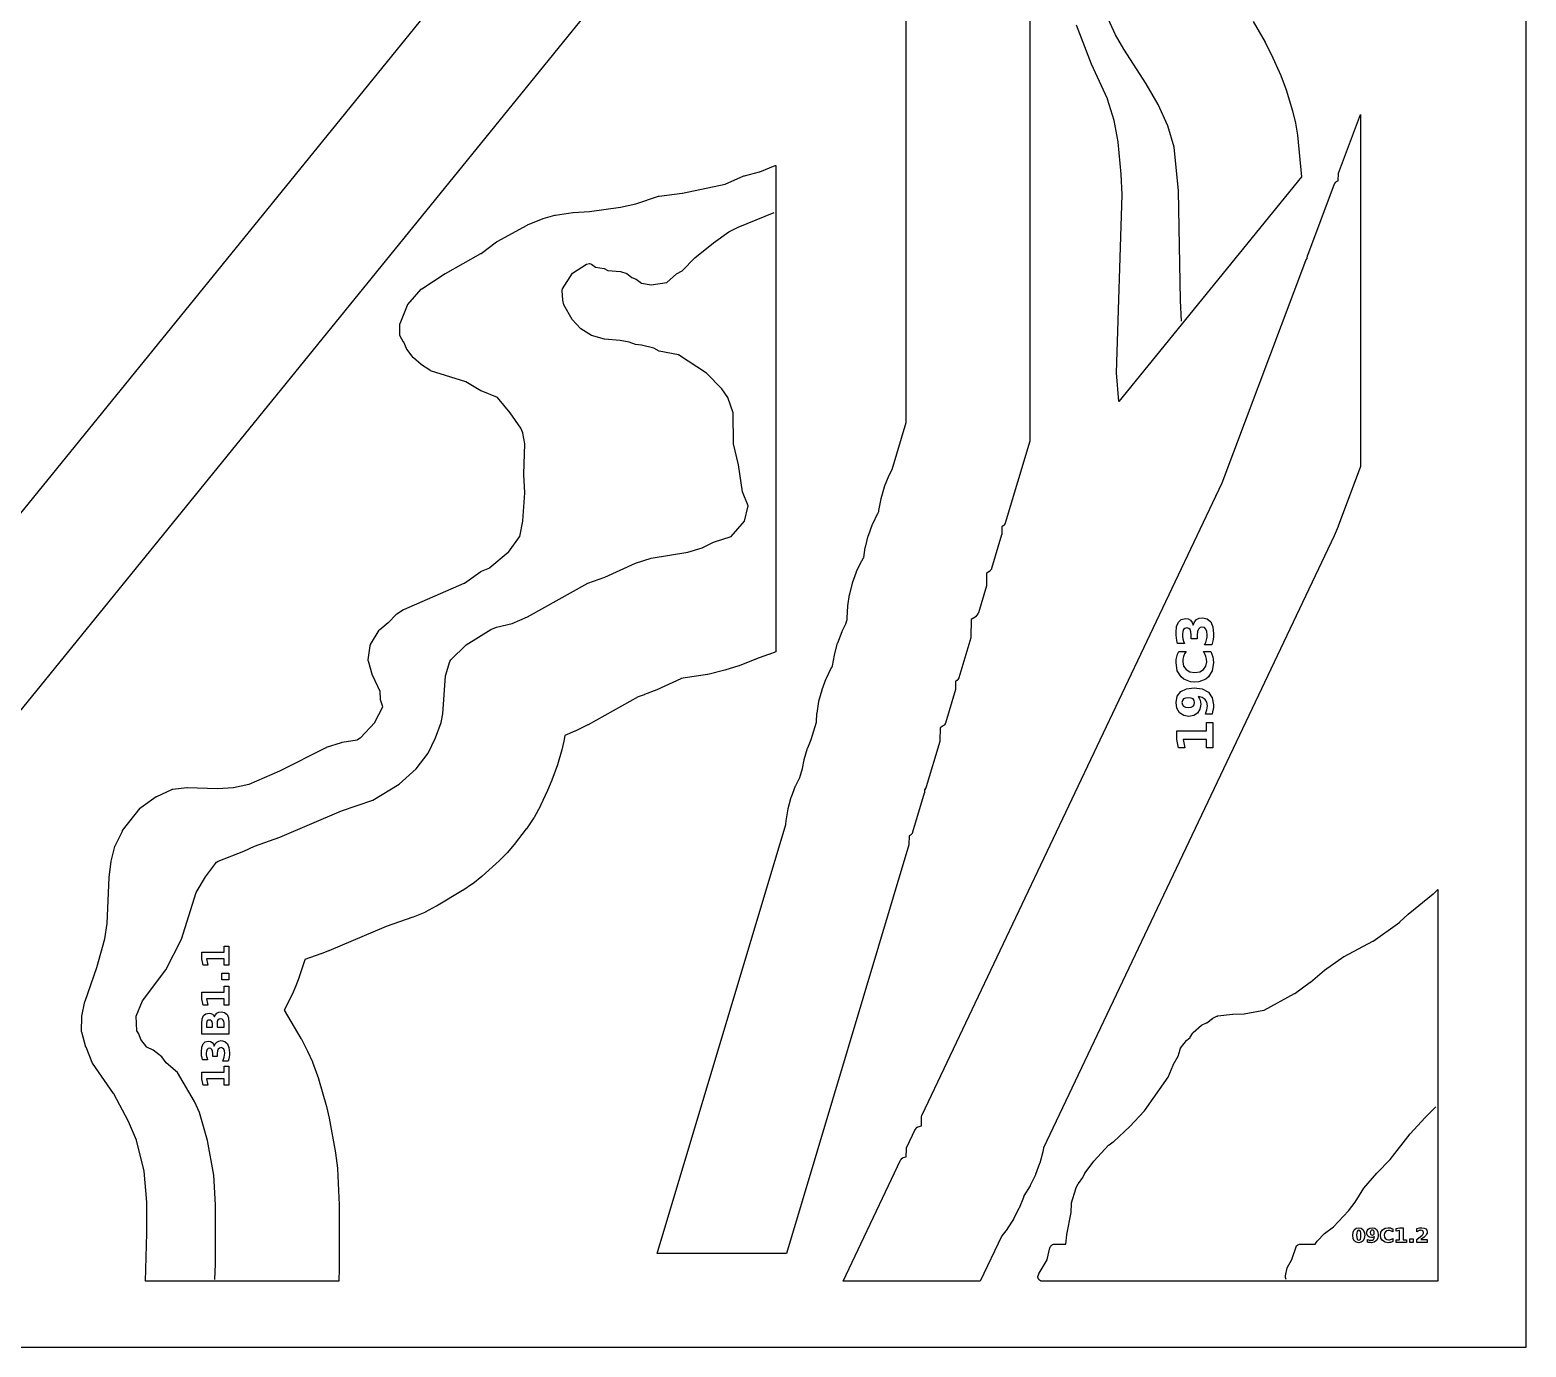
# Model space of a CAD drawing. Header units: millimetres. Extents: x 0 to 841, y 0 to 594.
# Drawn here: x 599.3 to 841, y 0 to 212.8 of the extents above; entities that cross this region are included whole.
import ezdxf

# ---------------------------------------------------------------- set-up
doc = ezdxf.new("R2010")
doc.units = ezdxf.units.MM
for name, color, linetype in [('CUT', 1, 'Continuous'), ('ENGRAVE', 5, 'Continuous'), ('SHEET_EDGE_DO_NOT_CUT', 8, 'Continuous')]:
    doc.layers.add(name, color=color, linetype=linetype)

msp = doc.modelspace()

# ---------------------------------------------------------------- linework, layer by layer
at = {"layer": 'CUT'}
for points in [[(760.84, 321.08), (760.83, 146.49), (760.83, 146.44), (760.82, 146.39), (760.81, 146.35), (756.84, 133.09), (756.83, 133.05), (756.81, 133.01), (756.79, 132.97), (756.69, 132.81), (756.66, 132.77), (756.63, 132.73), (756.6, 132.7), (756.56, 132.67), (756.52, 132.64), (756.33, 132.53), (756.32, 132.52), (756.32, 132.51), (756.29, 131.31), (756.28, 131.26), (756.28, 131.22), (756.27, 131.18), (754.65, 125.77), (754.63, 125.73), (754.61, 125.68), (754.58, 125.63), (754.44, 125.42), (754.41, 125.38), (754.38, 125.35), (754.34, 125.32), (754.3, 125.29), (754.26, 125.26), (753.86, 125.04), (753.85, 125.04), (753.85, 125.03), (753.84, 123.13), (753.83, 123.08), (753.83, 123.04), (753.81, 122.99), (752.51, 118.63), (752.5, 118.58), (752.48, 118.54), (752.45, 118.5), (752.43, 118.46), (752.1, 118.04), (752.07, 118.01), (752.04, 117.98), (752.01, 117.95), (751.97, 117.92), (751.36, 117.55), (751.35, 117.54), (751.35, 117.53), (751.32, 114.7), (751.31, 114.65), (751.31, 114.61), (751.29, 114.56), (749.36, 108.12), (749.35, 108.08), (749.33, 108.04), (749.31, 108), (749.21, 107.83), (749.18, 107.79), (749.15, 107.76), (749.12, 107.72), (749.08, 107.69), (749.04, 107.67), (748.86, 107.55), (748.85, 107.55), (748.84, 107.53), (748.81, 106.34), (748.81, 106.29), (748.8, 106.25), (748.79, 106.21), (747.18, 100.81), (747.16, 100.77), (747.14, 100.73), (747.12, 100.69), (747.02, 100.52), (746.99, 100.48), (746.96, 100.44), (746.93, 100.41), (746.89, 100.38), (746.85, 100.35), (746.35, 100.05), (746.34, 100.05), (746.34, 100.04), (746.31, 97.97), (746.3, 97.93), (746.3, 97.88), (746.29, 97.84), (744.08, 90.48), (744.07, 90.44), (744.05, 90.39), (744.02, 90.35), (743.84, 90.07), (743.83, 90.06), (743.83, 90.05), (743.8, 89.59), (743.8, 89.54), (743.78, 89.48), (741.89, 83.16), (741.88, 83.11), (741.86, 83.08), (741.84, 83.04), (741.74, 82.87), (741.71, 82.83), (741.68, 82.8), (741.65, 82.76), (741.61, 82.73), (741.57, 82.7), (741.34, 82.57), (741.33, 82.56), (741.33, 82.55), (741.3, 81.25), (741.3, 81.2), (741.29, 81.16), (741.28, 81.11), (721.52, 15.12), (700.64, 15.12), (721.4, 84.44), (721.4, 84.45), (721.4, 84.47), (721.44, 84.98), (721.45, 85.03), (721.77, 86.93), (721.78, 86.98), (722.29, 88.83), (722.31, 88.88), (722.99, 90.67), (723.01, 90.72), (723.66, 92), (723.66, 92.01), (723.67, 92.02), (724.1, 93.46), (724.1, 93.48), (724.38, 94.87), (724.39, 94.92), (724.93, 96.73), (724.95, 96.78), (725.49, 98.12), (725.5, 98.15), (726.34, 100.95), (726.34, 100.96), (726.35, 100.98), (726.43, 102.33), (726.44, 102.38), (726.75, 104.26), (726.76, 104.31), (727.25, 106.15), (727.26, 106.2), (727.93, 107.99), (727.95, 108.03), (728.79, 109.75), (728.82, 109.79), (728.96, 110.03), (728.97, 110.04), (728.97, 110.05), (729.26, 111.78), (729.27, 111.83), (729.77, 113.72), (729.79, 113.77), (730.49, 115.6), (730.51, 115.65), (731.09, 116.82), (731.09, 116.83), (731.1, 116.84), (731.31, 117.54), (731.31, 117.55), (731.31, 117.56), (731.31, 117.79), (731.32, 117.82), (731.42, 119.68), (731.43, 119.73), (731.71, 121.57), (731.72, 121.62), (732.18, 123.42), (732.2, 123.46), (732.83, 125.21), (732.84, 125.26), (733.64, 126.94), (733.66, 126.98), (733.97, 127.51), (733.98, 127.52), (733.98, 127.53), (734.24, 129.15), (734.25, 129.2), (734.73, 131.07), (734.75, 131.12), (735.42, 132.93), (735.44, 132.98), (736.29, 134.71), (736.31, 134.76), (736.43, 134.95), (736.44, 134.96), (736.44, 134.97), (736.45, 135.06), (736.45, 135.11), (736.8, 137.03), (736.81, 137.08), (737.34, 138.96), (737.36, 139.01), (738.08, 140.82), (738.1, 140.87), (738.56, 141.76), (738.56, 141.77), (738.57, 141.78), (740.82, 149.33), (740.83, 149.34), (740.83, 149.36), (740.84, 307.74)], [(717.57, 250.49), (568.72, 67.19), (553.19, 79.8), (692.61, 251.49)], [(796.9, 214.11), (798.84, 210.78), (798.85, 210.76), (799.83, 208.85), (799.84, 208.83), (801.36, 205.42), (801.37, 205.39), (802.23, 203.1), (802.24, 203.07), (803.27, 199.67), (803.28, 199.65), (803.75, 197.76), (803.76, 197.71), (804.05, 195.79), (804.05, 195.76), (804.71, 189.03), (775.19, 152.75), (774.83, 157.35), (774.83, 157.35), (774.83, 157.4), (775.72, 186.12), (775.72, 186.14), (775.59, 189.47), (775.59, 189.49), (775.1, 194.65), (775.09, 194.68), (774.46, 198.13), (774.45, 198.16), (773.4, 201.57), (773.39, 201.61), (770.8, 207.21), (770.79, 207.24), (768.36, 213.55)]]:
    msp.add_lwpolyline(points, dxfattribs=at)
for points in [[(739.94, 30.19), (739.97, 30.23), (739.99, 30.27), (740.03, 30.31), (740.17, 30.47), (740.2, 30.51), (740.24, 30.54), (740.28, 30.56), (740.32, 30.58), (740.36, 30.6), (740.4, 30.62), (740.81, 30.74), (740.83, 30.74), (740.83, 30.75), (740.89, 32.08), (740.9, 32.13), (740.91, 32.18), (740.92, 32.23), (740.94, 32.27), (742.29, 35.13), (742.32, 35.18), (742.35, 35.22), (742.39, 35.27), (742.58, 35.47), (742.62, 35.5), (742.66, 35.53), (742.7, 35.56), (742.75, 35.58), (742.8, 35.59), (743.29, 35.74), (743.3, 35.74), (743.3, 35.75), (743.32, 37.09), (743.32, 37.14), (743.33, 37.19), (743.38, 37.4), (743.4, 37.45), (743.42, 37.5), (791.91, 139.61), (791.91, 139.63), (805.4, 175.5), (805.41, 175.54), (805.43, 175.58), (805.46, 175.62), (805.64, 175.87), (805.65, 175.88), (805.65, 175.89), (805.69, 176.25), (805.7, 176.31), (805.72, 176.37), (810.05, 187.88), (810.07, 187.93), (810.1, 187.98), (810.19, 188.12), (810.22, 188.16), (810.26, 188.2), (810.3, 188.23), (810.34, 188.26), (810.38, 188.28), (810.61, 188.4), (810.62, 188.41), (810.62, 188.42), (810.68, 189.51), (810.69, 189.56), (810.7, 189.61), (810.71, 189.65), (814.26, 199.08), (814.26, 142.22), (810.63, 132.59), (810.63, 132.57), (809.98, 131.05), (809.97, 131.03), (763.02, 32.16), (763.01, 32.14), (763.01, 32.13), (762.92, 31.59), (762.91, 31.54), (762.43, 29.7), (762.41, 29.65), (761.75, 27.86), (761.73, 27.82), (760.9, 26.1), (760.87, 26.06), (759.88, 24.43), (759.86, 24.4), (759.86, 24.4), (759.84, 24.38), (759.84, 24.37), (759.79, 24.21), (759.78, 24.17), (759.08, 22.43), (759.06, 22.38), (758.21, 20.72), (758.18, 20.68), (757.17, 19.1), (757.14, 19.06), (756.29, 17.98), (756.28, 17.97), (756.28, 17.96), (752.79, 10.62), (730.65, 10.62), (739.94, 30.19)], [(618.19, 18.41), (618.19, 18.42), (618.16, 23.41), (618.15, 23.43), (617.71, 28.4), (617.71, 28.41), (617.71, 28.42), (616.49, 33.4), (616.49, 33.41), (616.49, 33.42), (615.21, 36.42), (615.2, 36.44), (612.81, 40.91), (612.79, 40.94), (609.38, 45.86), (609.35, 45.91), (609.33, 45.96), (608.34, 48.42), (608.33, 48.47), (607.64, 50.88), (607.63, 50.92), (607.63, 50.97), (607.63, 51.02), (607.65, 53.36), (607.65, 53.41), (607.66, 53.46), (608.17, 55.83), (608.18, 55.89), (610.1, 61.33), (610.1, 61.34), (611.38, 65.92), (611.38, 65.95), (611.74, 68.41), (611.74, 68.44), (612.09, 75.86), (612.1, 75.9), (612.42, 78.42), (612.43, 78.48), (613.01, 80.86), (613.02, 80.91), (613.04, 80.95), (614.21, 83.36), (614.23, 83.4), (614.26, 83.45), (617.1, 87.06), (617.13, 87.1), (617.17, 87.13), (617.2, 87.16), (619.69, 88.92), (619.72, 88.94), (619.76, 88.96), (622.22, 90.09), (622.27, 90.11), (622.32, 90.13), (622.37, 90.13), (624.63, 90.4), (624.7, 90.4), (629.64, 90.25), (629.66, 90.25), (632.14, 90.4), (632.15, 90.4), (632.16, 90.4), (634.65, 90.95), (634.67, 90.95), (634.68, 90.95), (639.67, 93.07), (639.68, 93.08), (647.13, 96.85), (647.17, 96.86), (647.2, 96.88), (649.63, 97.67), (649.7, 97.69), (652.15, 98.11), (652.17, 98.11), (652.18, 98.12), (652.65, 98.4), (652.66, 98.41), (652.67, 98.42), (654.98, 100.9), (654.99, 100.91), (654.99, 100.92), (656.27, 103.4), (656.28, 103.41), (656.27, 103.42), (655.94, 104.57), (655.93, 104.62), (655.92, 104.68), (655.86, 105.9), (655.86, 105.91), (655.85, 105.92), (654.68, 108.43), (654.66, 108.46), (654.65, 108.5), (653.96, 110.81), (653.94, 110.86), (653.94, 110.91), (653.93, 110.96), (653.94, 111.02), (654.23, 113.3), (654.24, 113.35), (654.26, 113.4), (654.28, 113.45), (654.3, 113.49), (655.71, 115.8), (655.75, 115.84), (655.78, 115.88), (655.82, 115.92), (657.17, 117.02), (657.19, 117.04), (658.46, 118.36), (658.5, 118.4), (658.55, 118.44), (659.63, 119.14), (659.67, 119.16), (659.7, 119.17), (669.46, 123.4), (669.47, 123.4), (669.49, 123.41), (672.12, 125.27), (672.17, 125.3), (672.22, 125.32), (673.58, 125.9), (673.6, 125.91), (673.6, 125.92), (676.57, 128.4), (676.58, 128.41), (676.59, 128.42), (678.4, 130.9), (678.41, 130.91), (678.41, 130.92), (678.91, 133.42), (678.92, 133.45), (679.26, 137.99), (679.26, 138.03), (679.06, 140.92), (679.06, 140.98), (679.24, 145.89), (679.24, 145.91), (679.24, 145.92), (678.9, 147.65), (678.9, 147.67), (678.9, 147.68), (678.6, 148.41), (678.59, 148.43), (678.58, 148.44), (676.88, 150.89), (676.87, 150.9), (674.84, 153.4), (674.83, 153.41), (674.82, 153.41), (672.2, 154.46), (672.17, 154.47), (672.13, 154.49), (669.73, 155.9), (669.72, 155.91), (669.7, 155.91), (664.01, 157.72), (663.97, 157.73), (663.93, 157.75), (663.89, 157.78), (662.54, 158.66), (662.48, 158.7), (661.24, 159.79), (661.2, 159.83), (661.17, 159.87), (660.17, 161.21), (660.14, 161.25), (660.11, 161.31), (659.67, 162.32), (659.66, 162.35), (659.09, 163.3), (659.07, 163.34), (659.05, 163.38), (659.04, 163.42), (659.03, 163.47), (659.02, 163.51), (659.02, 163.56), (659.03, 165.16), (659.04, 165.21), (659.04, 165.26), (659.05, 165.31), (659.07, 165.35), (660.27, 168.29), (660.29, 168.34), (660.32, 168.39), (660.35, 168.43), (662.48, 170.87), (662.51, 170.91), (662.55, 170.94), (662.59, 170.96), (666.37, 173.41), (666.4, 173.43), (672.13, 176.65), (672.16, 176.66), (674.68, 178.54), (674.74, 178.58), (679.6, 181.25), (679.65, 181.27), (682.18, 182.28), (682.22, 182.29), (684.11, 182.83), (684.17, 182.85), (687, 183.29), (687.05, 183.3), (689.67, 183.45), (689.69, 183.45), (694.67, 184.13), (694.69, 184.13), (697.17, 184.69), (697.19, 184.7), (700.85, 185.89), (700.89, 185.9), (700.94, 185.91), (704.67, 186.39), (704.69, 186.39), (711.59, 187.86), (711.6, 187.86), (711.62, 187.87), (714.63, 189.18), (714.67, 189.2), (714.7, 189.21), (717.17, 189.86), (717.2, 189.87), (719.67, 190.85), (719.7, 190.86), (719.8, 190.89), (719.8, 112.29), (718.65, 111.86), (718.63, 111.86), (717.09, 111.36), (717.06, 111.35), (716.44, 111.06), (716.41, 111.05), (713.84, 110.04), (713.81, 110.03), (711.56, 109.33), (711.53, 109.32), (708.78, 108.67), (708.74, 108.67), (704.46, 107.98), (704.45, 107.98), (704.44, 107.97), (700.58, 106.19), (700.55, 106.18), (698.56, 105.39), (698.54, 105.38), (697.55, 105.05), (697.54, 105.04), (697.53, 105.04), (689.45, 100.5), (689.42, 100.49), (687.35, 99.48), (687.32, 99.47), (685.71, 98.79), (685.69, 98.79), (685.69, 98.78), (685.52, 97.87), (685.52, 97.85), (685.21, 96.49), (685.2, 96.46), (684.5, 94.07), (684.49, 94.04), (683.59, 91.57), (683.59, 91.55), (682.91, 89.93), (682.9, 89.91), (681.76, 87.46), (681.75, 87.44), (680.73, 85.54), (680.7, 85.49), (679.48, 83.71), (679.46, 83.69), (677.53, 81.19), (677.52, 81.18), (676.38, 79.83), (676.35, 79.8), (675.09, 78.56), (675.07, 78.54), (672.32, 76.06), (672.3, 76.04), (670.83, 74.84), (670.79, 74.81), (669.21, 73.76), (669.18, 73.74), (664.95, 71.21), (664.93, 71.2), (663.12, 70.24), (663.07, 70.21), (661.17, 69.45), (661.14, 69.44), (656.84, 67.96), (656.82, 67.96), (647.55, 63.99), (647.54, 63.98), (646.31, 63.51), (646.3, 63.5), (643.69, 62.59), (643.68, 62.58), (643.68, 62.57), (642.78, 59.78), (642.77, 59.77), (642.26, 58.37), (642.25, 58.33), (641.63, 56.97), (641.63, 56.96), (640.37, 54.44), (640.36, 54.43), (640.37, 54.42), (643.07, 49.87), (643.09, 49.84), (644.13, 47.82), (644.14, 47.8), (644.92, 46.05), (644.93, 46.02), (645.9, 43.37), (645.91, 43.33), (647.18, 38.87), (647.18, 38.85), (647.62, 37), (647.62, 36.98), (648.65, 31.37), (648.65, 31.34), (648.95, 28.88), (648.95, 28.85), (649.21, 24.1), (649.21, 24.09), (649.25, 23.01), (649.25, 23), (649.26, 13.43), (649.26, 13.42), (649.25, 12.72), (649.25, 12.71), (649.18, 10.62), (617.94, 10.62), (618.19, 18.41)], [(762.91, 10.62), (762.86, 10.63), (762.81, 10.63), (762.67, 10.66), (762.63, 10.67), (762.58, 10.69), (762.54, 10.71), (762.49, 10.74), (762.42, 10.79), (762.38, 10.82), (762.34, 10.85), (762.31, 10.89), (762.28, 10.93), (762.23, 11), (762.2, 11.04), (762.18, 11.09), (762.16, 11.14), (762.15, 11.18), (762.14, 11.24), (762.13, 11.29), (762.13, 11.34), (762.13, 11.4), (762.14, 11.45), (762.15, 11.5), (762.26, 11.83), (762.28, 11.88), (762.31, 11.93), (763.6, 14.11), (763.61, 14.13), (763.61, 14.14), (764.07, 16.02), (764.09, 16.07), (764.11, 16.12), (764.17, 16.25), (764.2, 16.29), (764.23, 16.33), (764.26, 16.37), (764.3, 16.4), (764.37, 16.47), (764.41, 16.5), (764.45, 16.52), (764.5, 16.55), (764.54, 16.56), (764.66, 16.6), (764.71, 16.61), (764.76, 16.62), (764.81, 16.62), (766.63, 16.63), (766.65, 16.63), (766.65, 16.64), (766.8, 18.14), (766.81, 18.18), (767.5, 21.76), (767.5, 21.77), (767.5, 21.78), (767.56, 23.16), (767.56, 23.22), (767.57, 23.28), (768.24, 25.57), (768.26, 25.62), (768.28, 25.67), (768.66, 26.38), (768.7, 26.44), (769.38, 27.38), (769.39, 27.39), (769.39, 27.4), (769.7, 28.07), (769.72, 28.12), (769.75, 28.17), (771.16, 30.04), (771.2, 30.08), (773.56, 32.59), (773.59, 32.63), (773.63, 32.66), (774.3, 33.13), (774.32, 33.15), (776.96, 35.61), (776.97, 35.62), (779.32, 38.13), (779.34, 38.16), (783.17, 43.59), (783.17, 43.6), (783.18, 43.61), (783.97, 45.54), (784, 45.61), (784.78, 46.98), (784.79, 46.99), (784.79, 47), (785.09, 48.09), (785.1, 48.14), (785.12, 48.18), (785.15, 48.22), (785.17, 48.26), (786.12, 49.51), (786.16, 49.55), (786.2, 49.59), (786.73, 50.03), (786.74, 50.03), (786.75, 50.04), (787.09, 50.66), (787.12, 50.7), (787.15, 50.75), (787.19, 50.79), (788.56, 51.99), (788.6, 52.02), (788.65, 52.05), (788.69, 52.08), (789.39, 52.37), (789.4, 52.38), (789.41, 52.38), (790.32, 53.09), (790.36, 53.12), (790.41, 53.14), (791.04, 53.45), (791.09, 53.47), (791.14, 53.48), (791.2, 53.49), (793.59, 53.78), (793.64, 53.78), (795.46, 53.81), (795.47, 53.81), (795.48, 53.81), (798.64, 54.41), (798.65, 54.41), (798.66, 54.42), (803.61, 57.11), (803.64, 57.13), (806.13, 58.93), (806.15, 58.95), (808.41, 60.88), (808.45, 60.91), (811.56, 63.08), (811.61, 63.11), (816.24, 65.55), (816.27, 65.57), (820.59, 68.64), (820.61, 68.67), (821.89, 69.9), (821.93, 69.93), (826.01, 73.22), (826.03, 73.24), (826.72, 73.92), (826.72, 10.62), (762.91, 10.62)]]:
    msp.add_lwpolyline(points, close=True, dxfattribs=at)
at = {"layer": 'ENGRAVE'}
for points in [[(785.34, 165.7), (785.15, 169.07), (784.83, 186.78), (784.15, 193.83), (783.1, 197.26), (781.57, 200.7), (779.62, 204.04), (775.99, 209.65), (774.67, 211.99), (772.95, 215.73)], [(629.17, 10.93), (629.26, 13.4), (629.25, 22.98), (628.98, 27.75), (627.95, 33.39), (626.67, 37.88), (625.88, 39.65), (623.1, 44.34), (621.3, 45.91), (620.6, 46.87), (619.21, 47.95), (618.17, 48.45), (617.19, 49.7), (616.86, 50.6), (616.57, 51.1), (616.42, 53.44), (617.46, 55.91), (621.25, 60.92), (623.74, 65.91), (626.16, 73.41), (627.65, 75.94), (629.43, 78.34), (629.67, 78.49), (633.86, 80.11), (635.55, 80.92), (639.68, 82.37), (649.64, 86.64), (654.67, 88.36), (658.92, 90.91), (661.7, 93.41), (663.64, 95.93), (664.79, 98.39), (665.7, 100.89), (666.01, 102.27), (666.4, 108.41), (667.1, 110.75), (667.27, 111.01), (669.76, 113.41), (673.77, 115.91), (674.67, 116.28), (677.17, 116.9), (679.65, 117.94), (689.39, 123.41), (692.18, 124.35), (697.13, 126.63), (699.67, 127.46), (705.59, 128.42), (707.87, 129.13), (709.72, 130), (712.55, 130.91), (714.7, 133.41), (715.33, 135.91), (714.42, 138.16), (713.76, 142.49), (712.93, 145.91), (712.92, 150.91), (712.05, 153.41), (711.09, 154.81), (708.59, 157.33), (704.06, 160.3), (700.92, 160.9), (700.09, 161.35), (698.11, 161.86), (697.13, 161.94), (696.07, 162.33), (694.64, 162.61), (692.09, 162.82), (690.01, 163.4), (688.26, 164.46), (686.86, 165.99), (685.53, 168.38), (685.35, 169.09), (685.25, 170.66), (685.3, 170.97), (686.92, 173.45), (689.22, 174.91), (689.66, 175.03), (690.02, 174.92), (690.67, 174.42), (692.08, 174.22), (692.66, 173.9), (694.67, 173.72), (695.73, 173.44), (696.52, 172.76), (697.2, 172.52), (698.1, 171.85), (699.67, 171.57), (702.17, 171.98), (703.74, 173.38), (704.66, 173.85), (706.71, 175.94), (709.74, 178.39), (712.21, 180.13), (713.71, 180.92), (719.5, 183.27)], [(802.26, 10.93), (802.11, 11.24), (802.12, 11.53), (802.41, 12.82), (803.14, 14.15), (803.91, 16.36), (804.13, 16.54), (804.41, 16.62), (806.94, 16.63), (807.26, 17.09), (808.43, 18.34), (809.87, 19.41), (812.29, 22.01), (813.38, 23.42), (814.81, 25.67), (816.91, 28.11), (819.03, 30.28), (822.28, 34.46), (824.67, 37.08), (826.42, 38.8)]]:
    msp.add_lwpolyline(points, dxfattribs=at)
for points in [[(787.24, 116.61), (787.45, 117.13), (787.77, 117.51), (788.2, 117.74), (788.73, 117.81), (789.49, 117.65), (790.05, 117.15), (790.39, 116.33), (790.5, 115.21), (790.48, 114.76), (790.43, 114.31), (790.34, 113.86), (790.21, 113.42), (789.05, 113.42), (789.24, 113.84), (789.37, 114.26), (789.45, 114.67), (789.48, 115.07), (789.42, 115.6), (789.27, 115.99), (789.02, 116.23), (788.68, 116.31), (788.32, 116.23), (788.07, 115.98), (787.92, 115.58), (787.87, 115.02), (787.87, 114.42), (786.9, 114.42), (786.9, 115.05), (786.85, 115.54), (786.72, 115.89), (786.5, 116.1), (786.18, 116.17), (785.88, 116.1), (785.66, 115.9), (785.52, 115.58), (785.48, 115.14), (785.5, 114.78), (785.56, 114.41), (785.66, 114.04), (785.8, 113.67), (784.7, 113.67), (784.59, 114.11), (784.51, 114.55), (784.46, 114.98), (784.45, 115.41), (784.54, 116.4), (784.82, 117.11), (785.29, 117.53), (785.95, 117.68), (786.41, 117.61), (786.78, 117.41), (787.06, 117.07), (787.24, 116.61)], [(790.07, 112.37), (790.25, 111.95), (790.39, 111.51), (790.47, 111.05), (790.5, 110.57), (790.3, 109.26), (789.69, 108.26), (789.24, 107.89), (788.14, 107.46), (787.48, 107.41), (786.81, 107.46), (785.71, 107.89), (785.26, 108.26), (784.65, 109.26), (784.45, 110.57), (784.48, 111.05), (784.56, 111.51), (784.69, 111.95), (784.88, 112.37), (786.09, 112.37), (785.84, 111.96), (785.67, 111.55), (785.57, 111.13), (785.54, 110.69), (785.67, 109.97), (786.06, 109.43), (786.67, 109.08), (787.48, 108.97), (788.28, 109.08), (788.9, 109.43), (789.28, 109.97), (789.41, 110.69), (789.38, 111.13), (789.28, 111.55), (789.11, 111.96), (788.86, 112.37), (790.07, 112.37)], [(790.26, 102.25), (789.18, 102.25), (789.33, 102.6), (789.43, 102.93), (789.49, 103.26), (789.52, 103.58), (789.42, 104.18), (789.14, 104.63), (788.68, 104.93), (788.04, 105.07), (788.21, 104.8), (788.33, 104.5), (788.4, 104.19), (788.43, 103.85), (788.29, 103.04), (787.9, 102.41), (787.3, 102), (786.53, 101.86), (785.68, 102.01), (785.02, 102.47), (784.6, 103.19), (784.46, 104.11), (784.65, 105.12), (785.23, 105.88), (786.15, 106.34), (787.4, 106.5), (788.69, 106.32), (789.67, 105.77), (790.29, 104.9), (790.5, 103.77), (790.48, 103.36), (790.44, 102.98), (790.36, 102.61), (790.26, 102.25)], [(787.45, 104.1), (787.39, 104.45), (787.19, 104.7), (786.87, 104.84), (786.43, 104.89), (785.98, 104.84), (785.66, 104.7), (785.47, 104.45), (785.4, 104.1), (785.47, 103.76), (785.66, 103.51), (785.98, 103.36), (786.43, 103.31), (786.87, 103.36), (787.19, 103.51), (787.39, 103.76), (787.45, 104.1)], [(789.35, 96.82), (789.35, 98.15), (785.58, 98.15), (785.86, 96.78), (784.84, 96.78), (784.55, 98.14), (784.55, 99.57), (789.35, 99.57), (789.35, 100.9), (790.39, 100.9), (790.39, 96.82), (789.35, 96.82)], [(630.65, 61.71), (630.65, 62.71), (627.82, 62.71), (628.04, 61.68), (627.27, 61.68), (627.06, 62.7), (627.06, 63.77), (630.65, 63.77), (630.65, 64.77), (631.43, 64.77), (631.43, 61.71), (630.65, 61.71)], [(630.65, 55.25), (630.65, 56.25), (627.82, 56.25), (628.04, 55.23), (627.27, 55.23), (627.06, 56.24), (627.06, 57.32), (630.65, 57.32), (630.65, 58.31), (631.43, 58.31), (631.43, 55.25), (630.65, 55.25)], [(630.3, 59.34), (630.3, 60.39), (631.43, 60.39), (631.43, 59.34), (630.3, 59.34)], [(629.09, 53.37), (629.24, 53.69), (629.48, 53.93), (629.8, 54.08), (630.18, 54.13), (630.73, 54.02), (631.12, 53.7), (631.35, 53.16), (631.43, 52.4), (631.43, 50.53), (627.06, 50.53), (627.06, 52.22), (627.13, 53.01), (627.33, 53.54), (627.69, 53.85), (628.21, 53.95), (628.51, 53.91), (628.76, 53.8), (628.95, 53.62), (629.09, 53.37)], [(628.75, 52.28), (628.72, 52.52), (628.63, 52.69), (628.49, 52.79), (628.29, 52.82), (628.09, 52.79), (627.94, 52.69), (627.85, 52.52), (627.82, 52.28), (627.82, 51.66), (628.75, 51.66), (628.75, 52.28)], [(630.66, 52.32), (630.63, 52.62), (630.52, 52.83), (630.34, 52.96), (630.09, 53), (629.84, 52.96), (629.66, 52.83), (629.55, 52.62), (629.52, 52.32), (629.52, 51.66), (630.66, 51.66), (630.66, 52.32)], [(629.07, 48.6), (629.23, 48.99), (629.47, 49.27), (629.79, 49.44), (630.19, 49.5), (630.76, 49.38), (631.18, 49), (631.43, 48.39), (631.52, 47.55), (631.5, 47.21), (631.46, 46.87), (631.39, 46.54), (631.3, 46.21), (630.43, 46.21), (630.57, 46.52), (630.67, 46.83), (630.73, 47.14), (630.75, 47.45), (630.71, 47.84), (630.59, 48.13), (630.4, 48.31), (630.15, 48.37), (629.89, 48.31), (629.69, 48.13), (629.58, 47.83), (629.54, 47.41), (629.54, 46.96), (628.81, 46.96), (628.81, 47.43), (628.78, 47.8), (628.68, 48.06), (628.51, 48.22), (628.28, 48.27), (628.05, 48.22), (627.89, 48.07), (627.78, 47.82), (627.75, 47.5), (627.76, 47.22), (627.81, 46.95), (627.89, 46.67), (627.99, 46.39), (627.17, 46.39), (627.08, 46.72), (627.02, 47.05), (626.99, 47.38), (626.98, 47.7), (627.05, 48.44), (627.26, 48.97), (627.61, 49.29), (628.1, 49.4), (628.45, 49.35), (628.73, 49.2), (628.94, 48.95), (629.07, 48.6)], [(630.65, 42.33), (630.65, 43.33), (627.82, 43.33), (628.04, 42.31), (627.27, 42.31), (627.06, 43.32), (627.06, 44.39), (630.65, 44.39), (630.65, 45.39), (631.43, 45.39), (631.43, 42.33), (630.65, 42.33)], [(814.93, 18.07), (814.86, 17.56), (814.68, 17.17), (814.37, 16.94), (813.97, 16.86), (813.56, 16.94), (813.25, 17.17), (813.07, 17.56), (813, 18.07), (813.07, 18.58), (813.25, 18.96), (813.56, 19.2), (813.97, 19.28), (814.37, 19.2), (814.68, 18.96), (814.86, 18.58), (814.93, 18.07)], [(814.32, 18.07), (814.3, 18.45), (814.24, 18.69), (814.13, 18.82), (813.97, 18.87), (813.8, 18.82), (813.69, 18.69), (813.63, 18.45), (813.61, 18.07), (813.63, 17.7), (813.69, 17.45), (813.8, 17.31), (813.97, 17.27), (814.13, 17.31), (814.24, 17.45), (814.3, 17.7), (814.32, 18.07)], [(815.4, 16.96), (815.4, 17.39), (815.54, 17.33), (815.67, 17.29), (815.8, 17.26), (815.93, 17.25), (816.17, 17.29), (816.35, 17.4), (816.47, 17.59), (816.53, 17.85), (816.42, 17.78), (816.3, 17.73), (816.18, 17.7), (816.04, 17.69), (815.72, 17.74), (815.46, 17.9), (815.3, 18.14), (815.24, 18.45), (815.3, 18.79), (815.49, 19.05), (815.77, 19.22), (816.14, 19.28), (816.55, 19.2), (816.85, 18.97), (817.04, 18.6), (817.1, 18.1), (817.03, 17.58), (816.81, 17.19), (816.46, 16.94), (816.01, 16.86), (815.85, 16.87), (815.69, 16.88), (815.54, 16.91), (815.4, 16.96)], [(816.14, 18.08), (816.28, 18.11), (816.38, 18.18), (816.44, 18.31), (816.46, 18.49), (816.44, 18.67), (816.38, 18.8), (816.28, 18.87), (816.14, 18.9), (816, 18.87), (815.9, 18.8), (815.84, 18.67), (815.82, 18.49), (815.84, 18.31), (815.9, 18.18), (816, 18.11), (816.14, 18.08)], [(819.45, 17.03), (819.28, 16.96), (819.1, 16.9), (818.92, 16.87), (818.73, 16.86), (818.21, 16.94), (817.8, 17.19), (817.55, 17.57), (817.46, 18.07), (817.55, 18.57), (817.8, 18.95), (818.21, 19.2), (818.73, 19.28), (818.92, 19.27), (819.1, 19.24), (819.28, 19.18), (819.45, 19.11), (819.45, 18.62), (819.28, 18.72), (819.12, 18.79), (818.95, 18.83), (818.78, 18.84), (818.49, 18.79), (818.27, 18.64), (818.13, 18.39), (818.09, 18.07), (818.13, 17.75), (818.27, 17.5), (818.49, 17.35), (818.78, 17.3), (818.95, 17.31), (819.12, 17.35), (819.28, 17.42), (819.45, 17.52), (819.45, 17.03)], [(820.03, 17.32), (820.56, 17.32), (820.56, 18.83), (820.01, 18.72), (820.01, 19.13), (820.56, 19.24), (821.13, 19.24), (821.13, 17.32), (821.66, 17.32), (821.66, 16.9), (820.03, 16.9), (820.03, 17.32)], [(822.21, 17.51), (822.77, 17.51), (822.77, 16.9), (822.21, 16.9), (822.21, 17.51)], [(824.02, 17.35), (825.04, 17.35), (825.04, 16.9), (823.35, 16.9), (823.35, 17.35), (824.2, 18.1), (824.3, 18.2), (824.37, 18.3), (824.41, 18.4), (824.42, 18.5), (824.4, 18.65), (824.31, 18.77), (824.19, 18.84), (824.02, 18.87), (823.87, 18.85), (823.71, 18.81), (823.54, 18.73), (823.35, 18.63), (823.35, 19.14), (823.56, 19.2), (823.76, 19.24), (823.95, 19.27), (824.15, 19.28), (824.52, 19.23), (824.8, 19.1), (824.97, 18.87), (825.03, 18.58), (825, 18.4), (824.93, 18.23), (824.78, 18.03), (824.52, 17.78), (824.02, 17.35)]]:
    msp.add_lwpolyline(points, close=True, dxfattribs=at)
at = {"layer": 'SHEET_EDGE_DO_NOT_CUT'}
msp.add_lwpolyline([(0, 0), (841, 0), (841, 594), (0, 594)], close=True, dxfattribs=at)

doc.saveas('drawing.dxf')
